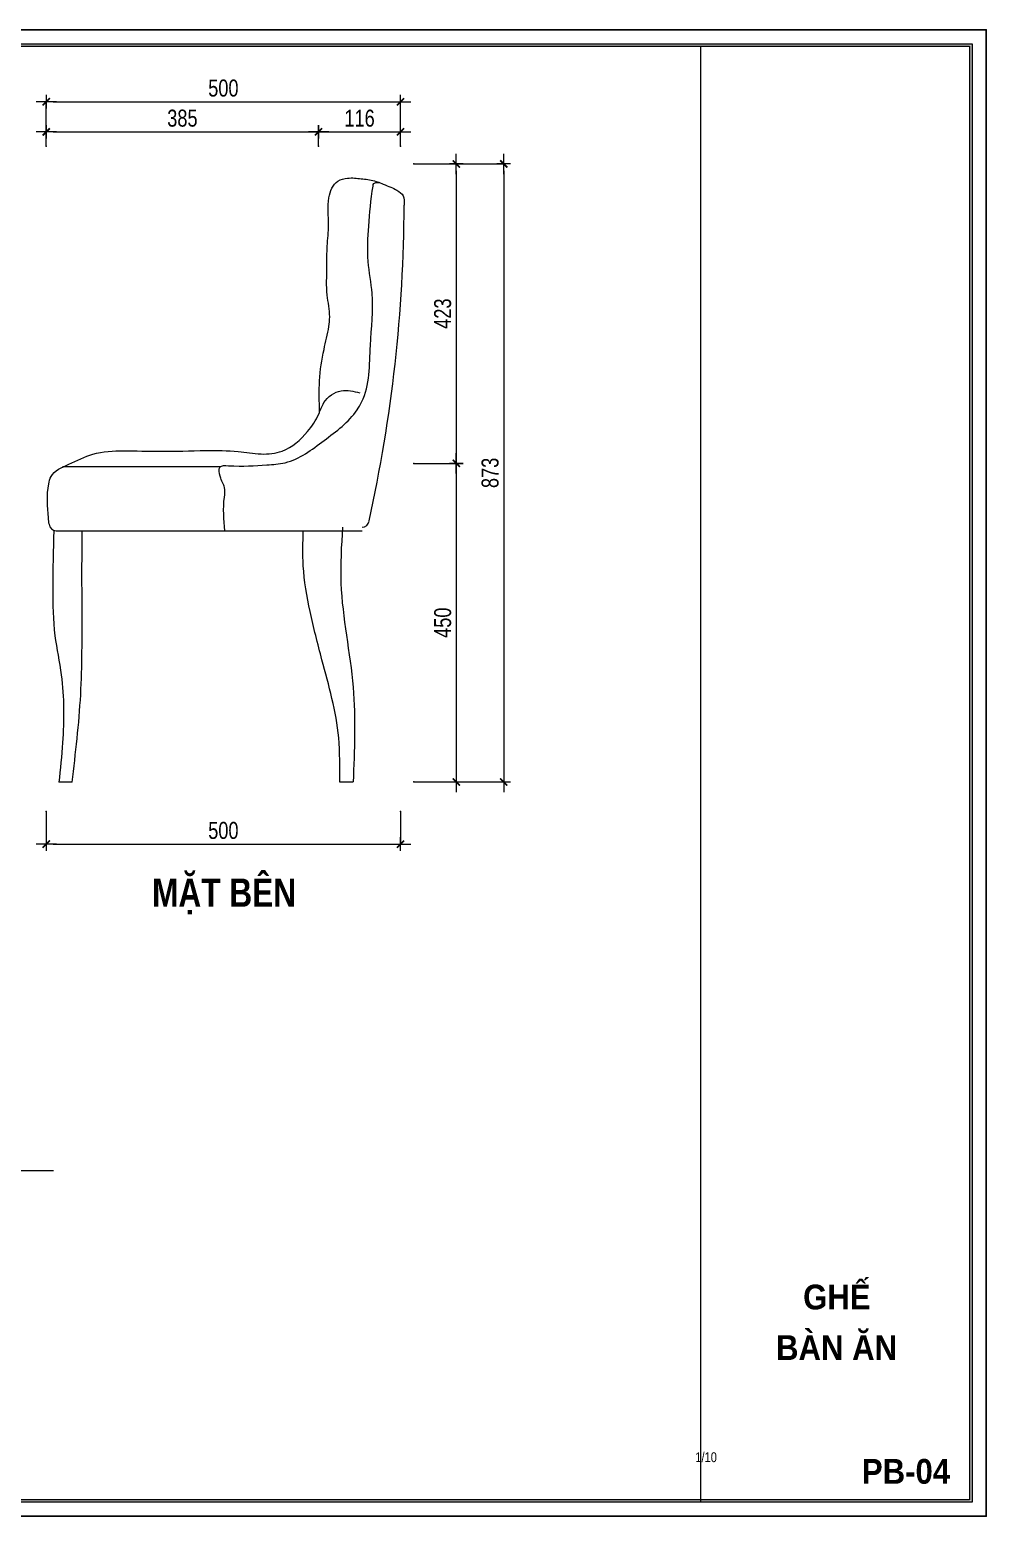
# Model space of a CAD drawing. Header units: millimetres. Extents: x 1589010 to 1594949, y -584021 to -581921.
# Drawn here: x 1590628 to 1591980, y -584021 to -581921 of the extents above; entities that cross this region are included whole.
import ezdxf
from ezdxf.enums import TextEntityAlignment as Align

# ---------------------------------------------------------------- set-up
doc = ezdxf.new("R2010")
doc.units = ezdxf.units.MM
doc.header["$LTSCALE"] = 100
doc.header["$MEASUREMENT"] = 0
doc.layers.get('0').update_dxf_attribs({"lineweight": 13})
doc.layers.add('DWGshare.com_Defpoints_DWGshare.com', color=7, linetype='Continuous', lineweight=13, plot=False)
for name, color, linetype, lineweight in [('DWGshare.com_IKINA -  KICHTHUOC_DWGshare.com', 8, 'Continuous', 13), ('DWGshare.com_IKINA - TEXT_DWGshare.com', 7, 'Continuous', 20), ('DWGshare.com_KICHTHUOC_DWGshare.com', 8, 'Continuous', 13), ('DWGshare.com_NOITHAT_DWGshare.com', 255, 'Continuous', 13)]:
    doc.layers.add(name, color=color, linetype=linetype, lineweight=lineweight)
doc.layers.add('DWGshare.com_IN NHANH_DWGshare.com', color=4, linetype='Continuous')
doc.styles.add('IKINA 1', font='CN-Arial.ttf', dxfattribs={"width": 0.8})
doc.styles.add('IKINA 2', font='arial.ttf', dxfattribs={"width": 0.8})
doc.styles.add('IKINA 3', font='arialbd.ttf', dxfattribs={"width": 0.9})
doc.dimstyles.new('D1-12', dxfattribs={"dimscale": 0.12, "dimtxt": 200, "dimasz": 80, "dimexe": 0.1, "dimexo": 0, "dimgap": 60, "dimtad": 1, "dimdec": 0, "dimzin": 0, "dimdsep": 46, "dimtxsty": 'IKINA 1', "dimblk": 'LTT1', "dimcen": 100, "dimdle": 1.5, "dimclrd": 256, "dimclre": 256, "dimclrt": 7, "dimadec": 0, "dimazin": 0, "dimtfac": 1, "dimtdec": 0, "dimtix": 1, "dimtmove": 2, "dimatfit": 3, "dimfxl": 1, "dimtolj": 1, "dimtzin": 0, "dimlwd": -1, "dimlwe": -1, "dimarcsym": 0})
doc.dimstyles.new('D1-20', dxfattribs={"dimscale": 0.2, "dimtxt": 200, "dimasz": 80, "dimexe": 0.18, "dimexo": 0, "dimgap": 60, "dimtad": 1, "dimdec": 0, "dimzin": 0, "dimdsep": 46, "dimtxsty": 'IKINA 1', "dimblk": 'LTT1', "dimcen": 100, "dimdle": 1.5, "dimclrd": 256, "dimclre": 256, "dimclrt": 7, "dimadec": 0, "dimazin": 0, "dimtfac": 1, "dimtdec": 0, "dimtix": 1, "dimtmove": 2, "dimatfit": 3, "dimfxl": 1, "dimtolj": 1, "dimtzin": 0, "dimlwd": -1, "dimlwe": -1, "dimarcsym": 0})

# ---------------------------------------------------------------- blocks, each defined once
blk = doc.blocks.new('KHUNG A4 1-100')
h = blk.add_hatch(color=256)
h.paths.add_polyline_path([(825, 20766), (29462, 20766), (29462, 234), (825, 234)], flags=16)
h.paths.add_polyline_path([(29498, 199), (789, 199), (789, 20801), (29498, 20801)])
blk.add_line((25662, 20766), (25662, 199))
for points in [[(29498, 199), (789, 199), (789, 20801), (29498, 20801)], [(825, 20766), (29462, 20766), (29462, 234), (825, 234)]]:
    blk.add_lwpolyline(points, close=True)
at = {"layer": 'DWGshare.com_Defpoints_DWGshare.com'}
blk.add_lwpolyline([(0, 21000), (29697, 21000), (29697, 0), (0, 0)], close=True, dxfattribs=at)
blk = doc.blocks.new('LTT1')
at = {"layer": 'DWGshare.com_KICHTHUOC_DWGshare.com'}
for p, q in [((-1.5, 0), (1.5, 0)), ((0, -1), (0, 1))]:
    blk.add_line(p, q, dxfattribs=at)
at = {"layer": 'DWGshare.com_KICHTHUOC_DWGshare.com', "color": 2, "const_width": 0.25}
blk.add_lwpolyline([(-0.53, -0.53), (0.53, 0.53)], dxfattribs=at)
blk = doc.blocks.new('*D11')
at = {"layer": 'DWGshare.com_Defpoints_DWGshare.com', "color": 0, "transparency": 16777216}
for p in [(1591170.9, -582110.4), (1591170.9, -582533.5), (1591230.9, -582533.5)]:
    blk.add_point(p, dxfattribs=at)
at = {"layer": 'DWGshare.com_IKINA -  KICHTHUOC_DWGshare.com', "transparency": 16777216}
for p, q in [((1591170.9, -582110.4), (1591230.9, -582110.4)), ((1591230.9, -582120), (1591230.9, -582523.9)), ((1591170.9, -582533.5), (1591230.9, -582533.5))]:
    blk.add_line(p, q, dxfattribs=at)
at = {"layer": 'DWGshare.com_IKINA -  KICHTHUOC_DWGshare.com', "transparency": 16777216, "xscale": 9.6, "yscale": 9.6, "zscale": 9.6}
for p, rotation in [((1591230.9, -582110.4), 90), ((1591230.9, -582533.5), 270)]:
    blk.add_blockref('LTT1', p, dxfattribs=dict(at, rotation=rotation))
at = {"layer": 'DWGshare.com_IKINA -  KICHTHUOC_DWGshare.com', "color": 7, "transparency": 16777216, "insert": (1591211.7, -582321.9), "char_height": 24, "attachment_point": 5, "rotation": 90, "style": 'IKINA 1'}
blk.add_mtext('\\A1;423', dxfattribs=at)
blk = doc.blocks.new('*D12')
at = {"layer": 'DWGshare.com_Defpoints_DWGshare.com', "color": 0, "transparency": 16777216}
for p in [(1591170.9, -582533.5), (1591170.9, -582983.5), (1591230.9, -582983.5)]:
    blk.add_point(p, dxfattribs=at)
at = {"layer": 'DWGshare.com_IKINA -  KICHTHUOC_DWGshare.com', "transparency": 16777216}
for p, q in [((1591170.9, -582533.5), (1591230.9, -582533.5)), ((1591230.9, -582543.1), (1591230.9, -582973.9)), ((1591170.9, -582983.5), (1591230.9, -582983.5))]:
    blk.add_line(p, q, dxfattribs=at)
at = {"layer": 'DWGshare.com_IKINA -  KICHTHUOC_DWGshare.com', "transparency": 16777216, "xscale": 9.6, "yscale": 9.6, "zscale": 9.6}
for p, rotation in [((1591230.9, -582533.5), 90), ((1591230.9, -582983.5), 270)]:
    blk.add_blockref('LTT1', p, dxfattribs=dict(at, rotation=rotation))
at = {"layer": 'DWGshare.com_IKINA -  KICHTHUOC_DWGshare.com', "color": 7, "transparency": 16777216, "insert": (1591211.7, -582758.5), "char_height": 24, "attachment_point": 5, "rotation": 90, "style": 'IKINA 1'}
blk.add_mtext('\\A1;450', dxfattribs=at)
blk = doc.blocks.new('*D13')
at = {"layer": 'DWGshare.com_Defpoints_DWGshare.com', "color": 0, "transparency": 16777216}
for p in [(1591170.9, -582110.4), (1591170.9, -582983.5), (1591297.9, -582983.5)]:
    blk.add_point(p, dxfattribs=at)
at = {"layer": 'DWGshare.com_IKINA -  KICHTHUOC_DWGshare.com', "transparency": 16777216}
for p, q in [((1591170.9, -582110.4), (1591297.9, -582110.4)), ((1591297.9, -582120), (1591297.9, -582973.9)), ((1591170.9, -582983.5), (1591297.9, -582983.5))]:
    blk.add_line(p, q, dxfattribs=at)
at = {"layer": 'DWGshare.com_IKINA -  KICHTHUOC_DWGshare.com', "transparency": 16777216, "xscale": 9.6, "yscale": 9.6, "zscale": 9.6}
for p, rotation in [((1591297.9, -582110.4), 90), ((1591297.9, -582983.5), 270)]:
    blk.add_blockref('LTT1', p, dxfattribs=dict(at, rotation=rotation))
at = {"layer": 'DWGshare.com_IKINA -  KICHTHUOC_DWGshare.com', "color": 7, "transparency": 16777216, "insert": (1591278.7, -582546.9), "char_height": 24, "attachment_point": 5, "rotation": 90, "style": 'IKINA 1'}
blk.add_mtext('\\A1;873', dxfattribs=at)
blk = doc.blocks.new('*D16')
at = {"layer": 'DWGshare.com_Defpoints_DWGshare.com', "color": 0, "transparency": 16777216}
for p in [(1591036.3, -582065.1), (1590651.6, -582085.1), (1591036.3, -582085.1)]:
    blk.add_point(p, dxfattribs=at)
at = {"layer": 'DWGshare.com_IKINA -  KICHTHUOC_DWGshare.com', "transparency": 16777216}
for p, q in [((1590651.6, -582085.1), (1590651.6, -582065.1)), ((1590661.2, -582065.1), (1591026.7, -582065.1)), ((1591036.3, -582085.1), (1591036.3, -582065.1))]:
    blk.add_line(p, q, dxfattribs=at)
at = {"layer": 'DWGshare.com_IKINA -  KICHTHUOC_DWGshare.com', "transparency": 16777216, "xscale": 9.6, "yscale": 9.6, "zscale": 9.6, "rotation": 180}
blk.add_blockref('LTT1', (1590651.6, -582065.1), dxfattribs=at)
at = {"layer": 'DWGshare.com_IKINA -  KICHTHUOC_DWGshare.com', "transparency": 16777216, "xscale": 9.6, "yscale": 9.6, "zscale": 9.6}
blk.add_blockref('LTT1', (1591036.3, -582065.1), dxfattribs=at)
at = {"layer": 'DWGshare.com_IKINA -  KICHTHUOC_DWGshare.com', "color": 7, "transparency": 16777216, "insert": (1590843.9, -582045.9), "char_height": 24, "attachment_point": 5, "style": 'IKINA 1'}
blk.add_mtext('\\A1;385', dxfattribs=at)
blk = doc.blocks.new('*D17')
at = {"layer": 'DWGshare.com_Defpoints_DWGshare.com', "color": 0, "transparency": 16777216}
for p in [(1591152, -582065.1), (1591036.3, -582085.1), (1591152, -582085.1)]:
    blk.add_point(p, dxfattribs=at)
at = {"layer": 'DWGshare.com_IKINA -  KICHTHUOC_DWGshare.com', "transparency": 16777216}
for p, q in [((1591036.3, -582085.1), (1591036.3, -582065.1)), ((1591045.9, -582065.1), (1591142.4, -582065.1)), ((1591152, -582085.1), (1591152, -582065.1))]:
    blk.add_line(p, q, dxfattribs=at)
at = {"layer": 'DWGshare.com_IKINA -  KICHTHUOC_DWGshare.com', "transparency": 16777216, "xscale": 9.6, "yscale": 9.6, "zscale": 9.6, "rotation": 180}
blk.add_blockref('LTT1', (1591036.3, -582065.1), dxfattribs=at)
at = {"layer": 'DWGshare.com_IKINA -  KICHTHUOC_DWGshare.com', "transparency": 16777216, "xscale": 9.6, "yscale": 9.6, "zscale": 9.6}
blk.add_blockref('LTT1', (1591152, -582065.1), dxfattribs=at)
at = {"layer": 'DWGshare.com_IKINA -  KICHTHUOC_DWGshare.com', "color": 7, "transparency": 16777216, "insert": (1591094.2, -582045.9), "char_height": 24, "attachment_point": 5, "style": 'IKINA 1'}
blk.add_mtext('\\A1;116', dxfattribs=at)
blk = doc.blocks.new('*D18')
at = {"layer": 'DWGshare.com_Defpoints_DWGshare.com', "color": 0, "transparency": 16777216}
for p in [(1591152, -582022.6), (1590651.6, -582085.1), (1591152, -582085.1)]:
    blk.add_point(p, dxfattribs=at)
at = {"layer": 'DWGshare.com_IKINA -  KICHTHUOC_DWGshare.com', "transparency": 16777216}
for p, q in [((1590651.6, -582085.1), (1590651.6, -582022.6)), ((1590661.2, -582022.6), (1591142.4, -582022.6)), ((1591152, -582085.1), (1591152, -582022.6))]:
    blk.add_line(p, q, dxfattribs=at)
at = {"layer": 'DWGshare.com_IKINA -  KICHTHUOC_DWGshare.com', "transparency": 16777216, "xscale": 9.6, "yscale": 9.6, "zscale": 9.6, "rotation": 180}
blk.add_blockref('LTT1', (1590651.6, -582022.6), dxfattribs=at)
at = {"layer": 'DWGshare.com_IKINA -  KICHTHUOC_DWGshare.com', "transparency": 16777216, "xscale": 9.6, "yscale": 9.6, "zscale": 9.6}
blk.add_blockref('LTT1', (1591152, -582022.6), dxfattribs=at)
at = {"layer": 'DWGshare.com_IKINA -  KICHTHUOC_DWGshare.com', "color": 7, "transparency": 16777216, "insert": (1590901.8, -582003.4), "char_height": 24, "attachment_point": 5, "style": 'IKINA 1'}
blk.add_mtext('\\A1;500', dxfattribs=at)
blk = doc.blocks.new('*D19')
at = {"layer": 'DWGshare.com_Defpoints_DWGshare.com', "color": 0, "transparency": 16777216}
for p in [(1590651.6, -583025.3), (1591152, -583025.3), (1591152, -583071.3)]:
    blk.add_point(p, dxfattribs=at)
at = {"layer": 'DWGshare.com_IKINA -  KICHTHUOC_DWGshare.com', "transparency": 16777216}
for p, q in [((1590651.6, -583025.3), (1590651.6, -583071.3)), ((1591152, -583025.3), (1591152, -583071.3)), ((1590661.2, -583071.3), (1591142.4, -583071.3))]:
    blk.add_line(p, q, dxfattribs=at)
at = {"layer": 'DWGshare.com_IKINA -  KICHTHUOC_DWGshare.com', "transparency": 16777216, "xscale": 9.6, "yscale": 9.6, "zscale": 9.6, "rotation": 180}
blk.add_blockref('LTT1', (1590651.6, -583071.3), dxfattribs=at)
at = {"layer": 'DWGshare.com_IKINA -  KICHTHUOC_DWGshare.com', "transparency": 16777216, "xscale": 9.6, "yscale": 9.6, "zscale": 9.6}
blk.add_blockref('LTT1', (1591152, -583071.3), dxfattribs=at)
at = {"layer": 'DWGshare.com_IKINA -  KICHTHUOC_DWGshare.com', "color": 7, "transparency": 16777216, "insert": (1590901.8, -583052.1), "char_height": 24, "attachment_point": 5, "style": 'IKINA 1'}
blk.add_mtext('\\A1;500', dxfattribs=at)

msp = doc.modelspace()

# ---------------------------------------------------------------- linework, layer by layer
at = {"layer": 'DWGshare.com_IN NHANH_DWGshare.com'}
msp.add_lwpolyline([(1589009.9, -584020.8), (1591979.6, -584020.8), (1591979.6, -581920.8), (1589009.9, -581920.8)], close=True, dxfattribs=at)
at = {"layer": 'DWGshare.com_NOITHAT_DWGshare.com'}
for p, q in [((1590897.2, -582538.5), (1590674.6, -582538.5)), ((1590665.5, -582628.5), (1591097.7, -582628.5)), ((1590669.5, -582983.5), (1590688.2, -582983.5)), ((1591066.2, -582983.5), (1591085.1, -582983.5))]:
    msp.add_line(p, q, dxfattribs=at)
for centre, radius, start, end in [((1589075.5, -582162.9), 2081.7, 347.4611, 359.842), ((1590665.5, -582618.5), 10, 185.7367, 270), ((1591097.7, -582613.5), 10, 270, 351.9265)]:
    msp.add_arc(centre, radius, start, end, dxfattribs=at)
for points in [[(1590903.8, -582628.5), (1590903.2, -582581.3), (1590903.6, -582567.6), (1590900.7, -582560.6), (1590897.2, -582551.7), (1590897.2, -582538.5), (1590909, -582536.7), (1590963.2, -582535.7), (1590989, -582532.5), (1591044, -582501.1), (1591090.7, -582458), (1591097.1, -582447), (1591109.6, -582366.8), (1591112, -582293.2), (1591106.3, -582248.1), (1591107.2, -582198.3), (1591113.2, -582141.6), (1591114.4, -582138), (1591118.2, -582136.5), (1591127.7, -582139.1)], [(1591037.8, -582460.6), (1591037.7, -582416.7), (1591044, -582372.4), (1591050.8, -582340.2), (1591052, -582326.6), (1591048.5, -582295.7), (1591048.1, -582256), (1591048.5, -582226.4), (1591050.4, -582196.3), (1591050.8, -582158.2), (1591063.7, -582134.8), (1591077.3, -582130.5), (1591096.4, -582131.3), (1591115.5, -582134.5), (1591123.2, -582137.1)], [(1591127.7, -582139.1), (1591138.4, -582143.4), (1591147, -582147.6), (1591155.8, -582155.5), (1591157.2, -582168.6)], [(1591070.1, -582623.5), (1591067.9, -582702.7), (1591085.1, -582849.8), (1591085.1, -582983.5)], [(1590662.2, -582628.5), (1590660.7, -582710), (1590663.9, -582776.9), (1590672.7, -582832.3), (1590674.6, -582928), (1590669.5, -582984)], [(1590688.1, -582984), (1590700.2, -582860.2), (1590702.1, -582738.9), (1590702.1, -582628.5)], [(1591066.2, -582984), (1591064.7, -582921.1), (1591041.1, -582810.8), (1591024.3, -582742.6), (1591014.7, -582678), (1591014.7, -582628.5)]]:
    msp.add_spline(points, degree=3, dxfattribs=at)
msp.add_open_spline([(1590655.5, -582619.5), (1590655.2, -582616.4), (1590653.4, -582597.5), (1590651.6, -582574.8), (1590659.3, -582544.9), (1590685.4, -582534.5), (1590719.7, -582516.6), (1590763.3, -582515.1), (1590816.6, -582517.1), (1590870.4, -582515.1), (1590918.5, -582515.1), (1590954, -582521.6), (1590991, -582517.9), (1591018.6, -582493.4), (1591036, -582467.8), (1591043.5, -582443.1), (1591067, -582426.8), (1591085.7, -582431.6), (1591094.5, -582433.9)], degree=3, knots=[35.135163, 35.135163, 35.135163, 35.135163, 44.332934, 92.010493, 103.184135, 133.609299, 168.505103, 212.709978, 263.180868, 328.764302, 374.44539, 406.89595, 437.046259, 482.228367, 511.54145, 529.216226, 558.964083, 585.370521, 585.370521, 585.370521, 585.370521], dxfattribs=at)

# ---------------------------------------------------------------- block references
at = {"layer": 'DWGshare.com_IKINA - TEXT_DWGshare.com'}
ref = msp.add_blockref('KHUNG A4 1-100', (1589009.9, -584020.8), dxfattribs=dict(at, xscale=0.1000000000931323, yscale=0.1000000000931323, zscale=0.1000000000931323))
ref.add_attrib('SH', 'PB-04', dxfattribs={"layer": '0', "height": 35, "style": 'IKINA 3', "width": 0.9}).set_placement((1591866.2, -583957.4), align=Align.MIDDLE_CENTER)
ref.add_attrib('1/..', '1/10', dxfattribs={"layer": '0', "height": 14, "style": 'IKINA 2', "width": 0.8}).set_placement((1591583.8, -583944.4), align=Align.CENTER)
ref.add_attrib('BANVE', 'GHẾ', dxfattribs={"layer": '0', "height": 35, "style": 'IKINA 3', "width": 0.9}).set_placement((1591768.5, -583728.6), align=Align.CENTER)
ref.add_attrib('BANVE2', 'BÀN ĂN', dxfattribs={"layer": '0', "height": 35, "style": 'IKINA 3', "width": 0.9}).set_placement((1591768.1, -583800.1), align=Align.CENTER)

# ---------------------------------------------------------------- texts
at = {"style": 'IKINA 3', "width": 0.8}
msp.add_text('MẶT BÊN', height=40, dxfattribs=at).set_placement((1590902.8, -583159.9), align=Align.CENTER)

# ---------------------------------------------------------------- dimensions: what is measured, and where the dimension line sits
at = {"layer": 'DWGshare.com_IKINA -  KICHTHUOC_DWGshare.com'}
for base, p1, p2, picture, middle in [((1591152, -582022.6), (1590651.6, -582085.1), (1591152, -582085.1), '*D18', (1590901.8, -582003.4)), ((1591036.3, -582065.1), (1590651.6, -582085.1), (1591036.3, -582085.1), '*D16', (1590843.9, -582045.9)), ((1591152, -582065.1), (1591036.3, -582085.1), (1591152, -582085.1), '*D17', (1591094.2, -582045.9)), ((1591152, -583071.3), (1590651.6, -583025.3), (1591152, -583025.3), '*D19', (1590901.8, -583052.1))]:
    dim = msp.add_linear_dim(base=base, p1=p1, p2=p2, dimstyle='D1-12', dxfattribs=at)
    dim.commit()
    dim.dimension.update_dxf_attribs({"geometry": picture, "text_midpoint": middle})
for base, p1, p2, picture, middle in [((1591230.9, -582533.5), (1591170.9, -582110.4), (1591170.9, -582533.5), '*D11', (1591211.7, -582321.9)), ((1591297.9, -582983.5), (1591170.9, -582110.4), (1591170.9, -582983.5), '*D13', (1591278.7, -582546.9)), ((1591230.9, -582983.5), (1591170.9, -582533.5), (1591170.9, -582983.5), '*D12', (1591211.7, -582758.5))]:
    dim = msp.add_linear_dim(base=base, p1=p1, p2=p2, angle=90, dimstyle='D1-12', dxfattribs=at)
    dim.commit()
    dim.dimension.update_dxf_attribs({"geometry": picture, "text_midpoint": middle})

# ---------------------------------------------------------------- leaders
at = {"layer": 'DWGshare.com_KICHTHUOC_DWGshare.com'}
msp.add_leader([(1589998.3, -583532.2), (1590661.9, -583532.2)], dimstyle='D1-20', override={"dimgap": 60, "dimtad": 0}, dxfattribs=at)

doc.saveas('drawing.dxf')
